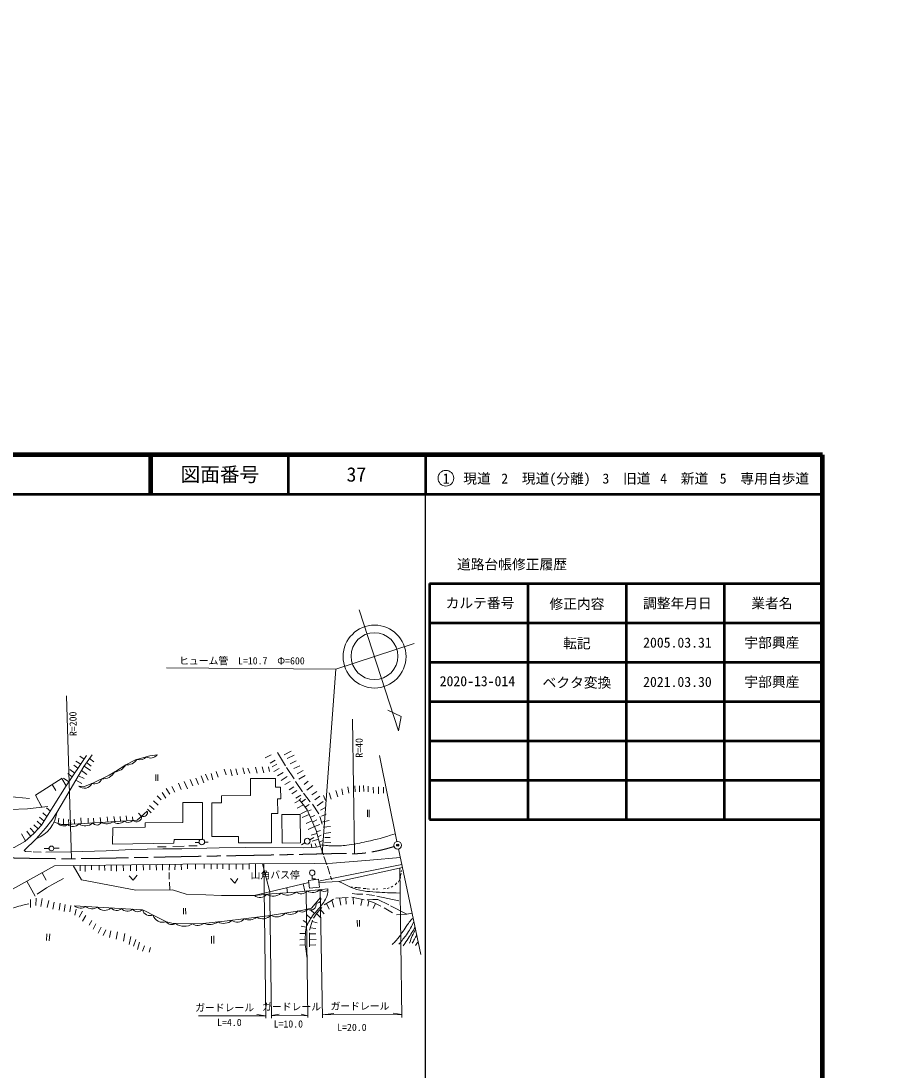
# Model space of a CAD drawing. Units: millimetres, scale not verified. Extents: x -29782206 to 30217794, y -29715299 to 30284701.
# Drawn here: x 475996 to 699236, y 223152 to 490408 of the extents above; entities that cross this region are included whole.
import ezdxf
from ezdxf.enums import TextEntityAlignment as Align

# ---------------------------------------------------------------- set-up
doc = ezdxf.new("R2010")
doc.units = ezdxf.units.MM
doc.header["$LTSCALE"] = 1000
doc.header["$PDMODE"] = 32
doc.header["$PDSIZE"] = 500
doc.linetypes.add('CHAIN', pattern=[18.5, 12, -1.5, 3.5, -1.5])
for name, color, linetype, lineweight in [('M-BMK', 2, 'CHAIN', 13), ('M-TTL', 2, 'Continuous', 140), ('M-TTL-BAND', 7, 'Continuous', 25), ('M-TTL-FRAM', 2, 'Continuous', 50), ('M-TTL-LINE', 7, 'Continuous', 50), ('M-TTL-TXT', 7, 'Continuous', 13), ('M-WORK', 1, 'Continuous', 13)]:
    doc.layers.add(name, color=color, linetype=linetype, lineweight=lineweight)
doc.layers.add('M-OTRS', color=6, linetype='Continuous')
doc.styles.add('ＭＳ ゴシック', font='')
doc.styles.get('ＭＳ ゴシック').set_extended_font_data('MS Gothic')

msp = doc.modelspace()

# ---------------------------------------------------------------- linework, layer by layer
at = {"layer": 'M-BMK'}
msp.add_open_spline([(472838, 277400), (476795, 277306), (477805, 277281), (480989, 277240), (484047, 277200), (485760, 277176), (488819, 277187), (493478, 277203), (496087, 277294), (500746, 277377), (507562, 277499), (511380, 277602), (518196, 277734), (525337, 277873), (529338, 277930), (536480, 278068), (540562, 278146), (542849, 278195), (546931, 278282), (550139, 278350), (551936, 278413), (555144, 278472), (555916, 278487), (556348, 278488), (557120, 278496), (559296, 278520), (560524, 278338), (562691, 278544), (563756, 278645), (564354, 278722), (565405, 278925), (566807, 279195), (567597, 279336), (568976, 279710), (569757, 279923), (570022, 279996), (570965, 280296)], degree=3, knots=[0, 0, 0, 0, 1, 1, 1, 2, 2, 2, 3, 3, 3, 4, 4, 4, 5, 5, 5, 6, 6, 6, 7, 7, 7, 8, 8, 8, 9, 9, 9, 10, 10, 10, 11, 11, 11, 12, 12, 12, 12], dxfattribs=at)
at = {"layer": 'M-OTRS'}
msp.add_point((571878, 280619), dxfattribs=at)
at = {"layer": 'M-TTL'}
for p, q in [((680000, 380000), (40000, 380000)), ((680000, 20000), (680000, 380000))]:
    msp.add_line(p, q, dxfattribs=at)
at = {"layer": 'M-TTL-BAND'}
msp.add_line((579000, 20000), (579000, 370000), dxfattribs=at)
at = {"layer": 'M-TTL-FRAM'}
for p, q in [((580000, 347197), (580000, 287197)), ((580000, 347197), (680000, 347197)), ((580000, 287197), (680000, 287197))]:
    msp.add_line(p, q, dxfattribs=at)
at = {"layer": 'M-TTL-LINE'}
for p, q in [((508747, 380000), (508747, 370000)), ((509247, 380000), (509247, 370000)), ((543997, 380000), (543997, 370000)), ((579000, 380000), (579000, 370000)), ((40000, 370000), (680000, 370000)), ((605000, 347197), (605000, 287197)), ((630000, 347197), (630000, 287197)), ((655000, 347197), (655000, 287197)), ((580000, 337197), (680000, 337197)), ((580000, 327197), (680000, 327197)), ((580000, 317197), (680000, 317197)), ((580000, 307197), (680000, 307197)), ((580000, 297197), (680000, 297197))]:
    msp.add_line(p, q, dxfattribs=at)
at = {"layer": 'M-TTL-TXT'}
msp.add_circle((584147, 374034), 2000, dxfattribs=at)
at = {"layer": 'M-WORK'}
for p, q in [((576045, 331945), (556119, 325446)), ((488819, 277187), (487559, 318614)), ((560918, 278466), (560412, 312706)), ((489923, 302030), (491224, 301258)), ((490939, 303268), (492080, 302528)), ((493445, 302714), (494553, 301809)), ((539635, 303663), (538161, 302831)), ((540665, 302302), (539381, 301498)), ((541267, 304185), (543298, 300836)), ((542970, 303658), (544763, 304594)), ((543747, 302658), (545509, 303531)), ((544509, 301373), (546080, 302087)), ((571660, 281562), (567283, 303440)), ((488463, 299861), (489698, 298995)), ((489404, 300961), (490504, 300190)), ((491375, 299627), (492747, 298579)), ((492053, 300781), (493678, 299679)), ((492679, 301651), (493826, 300751)), ((525648, 299393), (526170, 297961)), ((527743, 299936), (528201, 298554)), ((529323, 299901), (529774, 298278)), ((530720, 300049), (531107, 298525)), ((532483, 300289), (532871, 298751)), ((533774, 300268), (534225, 298956)), ((535685, 300451), (536151, 298949)), ((537414, 300529), (537780, 299069)), ((538958, 300599), (539226, 299421)), ((541109, 301286), (539889, 300574)), ((541702, 300146), (540390, 299394)), ((543552, 300392), (545504, 297503)), ((545446, 300135), (546953, 300849)), ((546303, 298801), (547795, 299674)), ((479706, 293340), (486456, 297697)), ((486369, 297641), (487491, 295721)), ((486780, 297650), (488191, 296758)), ((487891, 298877), (489049, 298032)), ((489965, 297146), (491520, 296329)), ((490614, 298288), (492070, 297641)), ((510343, 298646), (510327, 296996)), ((510803, 298662), (510819, 297027)), ((517543, 296811), (518397, 294970)), ((519081, 297347), (519751, 295753)), ((520499, 297651), (521140, 296042)), ((521874, 298243), (522502, 296501)), ((522939, 298737), (523623, 297199)), ((524378, 298913), (524808, 297298)), ((542689, 299145), (541260, 298289)), ((543781, 298118), (542194, 297124)), ((544554, 296870), (543168, 296034)), ((545885, 296868), (547678, 294202)), ((546715, 297437), (548350, 298341)), ((548048, 296088), (549096, 296960)), ((483907, 296052), (484886, 294535)), ((512838, 292635), (511921, 294025)), ((513875, 293630), (512930, 295055)), ((515152, 294145), (514397, 295598)), ((516111, 296409), (516725, 294773)), ((545485, 295505), (544268, 294743)), ((546234, 294549), (544950, 293738)), ((550270, 295849), (548747, 294643)), ((551270, 294310), (550016, 293469)), ((554450, 293982), (554958, 292353)), ((556174, 294533), (556608, 292924)), ((557645, 294977), (557931, 293411)), ((559179, 295453), (559454, 293877)), ((560968, 295707), (561084, 294215)), ((562142, 295770), (562163, 294205)), ((563200, 295823), (563242, 294289)), ((564374, 295633), (564364, 294236)), ((565676, 295421), (565687, 293877)), ((566956, 295517), (566977, 293707)), ((568247, 295400), (568289, 293887)), ((471017, 293203), (478159, 292489)), ((479706, 293340), (481287, 290305)), ((509723, 291939), (510922, 290844)), ((510694, 293186), (511702, 292198)), ((547263, 293329), (545944, 292595)), ((548450, 292329), (547365, 291611)), ((547901, 293884), (549583, 291694)), ((552064, 293120), (550762, 292183)), ((552953, 291786), (551350, 290660)), ((552958, 293305), (553508, 292014)), ((481563, 288891), (482604, 287915)), ((482473, 290116), (483476, 289321)), ((505944, 288751), (506653, 287941)), ((508216, 289802), (509154, 288871)), ((508737, 290754), (509880, 289696)), ((547907, 290941), (546306, 290065)), ((547219, 288601), (548947, 289431)), ((549318, 290975), (548362, 290346)), ((549896, 289606), (549019, 289261)), ((550213, 291044), (551808, 288616)), ((552238, 289565), (553318, 290136)), ((564181, 289650), (564205, 287840)), ((564657, 289650), (564657, 287721)), ((480082, 286775), (481230, 285698)), ((480702, 287763), (481874, 286737)), ((485599, 287508), (485473, 286178)), ((486816, 287296), (486785, 285912)), ((488117, 287180), (488150, 285939)), ((488625, 286989), (488651, 285968)), ((489514, 287211), (489575, 286021)), ((491239, 287561), (491354, 286124)), ((493090, 287539), (493103, 286228)), ((494466, 287508), (494520, 286313)), ((496159, 287698), (496302, 286420)), ((497936, 287804), (498083, 286528)), ((499661, 287963), (499856, 286634)), ((501216, 287941), (501355, 286724)), ((502772, 288058), (502931, 286819)), ((504391, 287867), (504478, 286912)), ((547579, 287691), (549369, 288443)), ((550048, 286851), (548557, 286154)), ((550827, 288188), (549649, 287785)), ((550195, 286507), (551289, 287057)), ((552094, 287926), (552617, 285997)), ((552455, 287994), (553650, 288523)), ((552487, 286477), (554423, 286873)), ((476083, 283477), (477120, 281720)), ((477446, 284234), (478457, 282911)), ((478297, 284984), (479392, 283756)), ((479256, 285795), (480342, 284760)), ((550674, 285385), (549131, 284607)), ((551321, 283627), (549833, 283151)), ((550674, 285385), (552065, 285900)), ((551213, 284008), (552259, 284407)), ((552889, 285254), (554814, 285349)), ((554904, 283818), (553042, 283614)), ((521337, 281335), (520322, 281303)), ((522744, 281418), (523630, 281416)), ((548261, 281242), (547382, 280714)), ((549487, 282007), (550514, 282569)), ((550058, 280052), (549819, 280967)), ((551726, 282187), (550129, 281642)), ((551188, 280151), (550891, 281062)), ((551568, 282749), (552393, 283201)), ((551941, 281423), (552861, 281786)), ((554905, 281299), (553219, 281207)), ((554736, 282618), (553360, 282555)), ((479109, 278947), (481109, 278836)), ((483133, 279789), (481921, 279761)), ((484352, 279853), (485716, 279874)), ((512976, 280241), (510718, 280171)), ((517568, 280347), (514661, 280277)), ((518760, 280425), (520855, 280481)), ((550521, 280074), (552263, 280276)), ((552263, 280276), (553009, 278157)), ((572084, 279673), (577763, 252818)), ((491030, 275478), (491051, 274099)), ((492353, 275494), (492353, 273961)), ((493975, 275513), (493975, 274333)), ((495923, 275537), (495912, 274248)), ((497287, 275553), (497319, 274185)), ((498927, 275573), (498938, 274090)), ((500292, 275589), (500313, 274015)), ((502027, 275610), (502070, 274142)), ((503868, 275632), (503911, 274132)), ((505424, 275651), (505434, 274121)), ((507127, 275671), (507138, 274259)), ((508757, 275691), (508757, 274322)), ((510439, 275711), (510471, 274291)), ((512022, 275730), (512023, 274246)), ((513761, 275751), (513751, 274248)), ((515200, 275769), (515180, 274364)), ((516788, 275788), (516820, 274385)), ((518407, 275798), (518407, 274597)), ((520374, 275806), (520375, 274565)), ((522639, 275816), (522650, 274703)), ((524427, 275823), (524427, 274523)), ((525940, 275830), (525951, 274576)), ((527390, 275836), (527400, 274586)), ((528987, 275843), (528966, 274354)), ((530765, 275850), (530776, 274491)), ((532468, 275858), (532479, 274449)), ((534066, 275864), (534056, 274512)), ((535727, 275871), (535696, 274311)), ((538337, 236564), (537794, 275880)), ((551753, 271512), (572913, 275754)), ((553115, 277786), (553834, 275638)), ((553985, 275305), (554620, 273263)), ((481358, 273628), (482429, 271699)), ((513689, 273716), (513696, 271952)), ((554758, 272745), (555107, 271845)), ((572937, 236743), (572404, 274791)), ((572479, 272047), (572599, 272646)), ((572627, 272858), (572747, 273486)), ((572747, 273846), (572838, 274205)), ((477500, 271485), (479643, 267627)), ((513830, 271212), (513846, 269277)), ((547831, 270786), (548251, 268929)), ((559669, 270040), (560389, 269966)), ((570250, 269940), (570668, 270161)), ((571258, 270544), (571646, 271088)), ((572084, 271236), (572324, 271807)), ((543665, 269789), (543806, 268534)), ((549026, 236750), (548594, 268740)), ((552712, 236726), (552158, 269339)), ((556143, 267185), (559240, 267298)), ((558653, 267277), (558800, 265602)), ((560575, 267313), (560606, 265616)), ((561013, 269850), (561616, 269818)), ((561838, 269797), (562420, 269754)), ((563097, 269585), (563891, 269564)), ((563924, 268062), (565991, 267830)), ((564145, 269500), (564684, 269458)), ((565541, 269458), (565943, 269458)), ((566377, 269469), (566864, 269532)), ((566605, 267692), (572149, 266444)), ((568282, 269522), (568800, 269574)), ((569243, 269611), (569695, 269804)), ((478405, 266808), (478426, 264766)), ((479823, 267114), (479802, 265284)), ((481400, 267083), (481050, 265030)), ((483040, 266564), (482690, 264787)), ((484405, 266162), (484108, 264374)), ((486002, 265908), (485695, 264078)), ((487261, 265559), (486976, 263760)), ((488669, 265252), (488446, 263676)), ((517323, 264607), (517323, 263073)), ((517884, 264628), (517916, 263073)), ((539800, 236594), (539321, 266887)), ((553769, 265775), (554413, 264346)), ((555087, 266607), (555654, 264833)), ((557078, 267219), (557425, 265362)), ((562873, 266850), (562532, 265305)), ((564527, 266445), (564295, 265108)), ((566217, 265785), (565621, 264480)), ((568440, 264662), (570570, 263413)), ((570017, 265226), (574186, 263067)), ((490065, 264342), (489674, 262776)), ((491631, 263813), (490785, 262321)), ((492520, 262755), (491673, 261284)), ((549769, 261994), (548640, 262958)), ((549651, 264135), (550709, 263239)), ((551224, 263263), (552313, 262107)), ((552163, 264320), (553166, 263130)), ((494063, 261471), (493380, 260233)), ((495031, 260598), (494380, 259249)), ((496380, 259773), (495666, 258233)), ((548621, 259731), (547302, 260013)), ((547796, 261473), (549030, 260683)), ((549417, 259026), (550194, 261516)), ((549588, 259575), (551073, 259404)), ((550103, 261222), (551348, 260850)), ((561603, 261510), (561610, 259944)), ((562174, 261581), (562167, 259923)), ((482561, 258099), (482466, 256408)), ((483323, 258051), (483180, 256289)), ((497570, 259074), (496920, 257630)), ((498888, 258852), (498523, 257154)), ((500570, 258567), (500221, 256678)), ((502459, 258138), (502046, 256186)), ((503992, 257426), (503527, 255363)), ((505219, 256590), (504638, 254961)), ((524456, 257490), (524456, 255618)), ((525059, 257522), (525059, 255570)), ((548344, 256583), (546933, 256555)), ((548400, 258149), (546968, 258156)), ((549425, 254736), (549448, 258296)), ((549437, 256579), (551093, 256586)), ((549447, 258039), (551079, 258046)), ((506170, 255907), (505613, 254101)), ((507454, 255053), (506946, 253649)), ((508928, 254616), (508604, 253367)), ((547010, 255204), (548372, 255241)), ((549428, 255218), (551079, 255225)), ((538328, 237213), (521151, 237193)), ((538328, 237213), (536038, 237570)), ((539790, 237239), (541676, 237609)), ((539790, 237239), (549020, 237228)), ((549020, 237228), (547305, 237588)), ((552700, 237444), (555617, 237802)), ((552700, 237444), (572926, 237565)), ((572926, 237565), (570710, 237849))]:
    msp.add_line(p, q, dxfattribs=at)
for points in [[(562077, 340498), (572129, 309698), (572772, 313376), (569344, 315019)], [(512995, 325775), (556119, 325446), (552627, 278404)], [(492685, 303426), (487491, 295721), (484182, 290460), (481230, 285698), (479323, 283683), (476944, 281563), (474267, 280039), (465615, 280234), (451357, 280952), (426527, 285023), (425075, 285332), (418188, 289451)], [(494076, 303589), (491949, 300637), (489965, 297146), (487077, 292226), (485109, 288909)], [(490738, 295651), (491897, 295476), (494293, 296397), (498467, 298428), (500039, 299412), (502642, 301094), (505181, 302348), (508800, 303348), (510736, 303634)], [(439397, 294893), (440746, 295036), (449507, 293528), (468537, 290036), (473139, 289703), (477615, 289862), (482868, 290496)], [(547249, 292567), (546962, 292109), (545740, 291382)], [(552263, 280276), (551120, 284339), (548851, 289656), (548184, 290597), (546844, 292255)], [(479892, 282272), (482210, 284938), (483839, 286959), (485110, 288911)], [(484411, 286504), (486311, 285920), (487475, 285899), (492035, 286164), (505581, 286979), (508152, 289288)], [(479892, 282272), (476824, 279296), (477141, 279010), (478633, 278915)], [(482331, 278820), (488743, 278955), (497694, 279217), (504122, 279502), (512074, 279669), (516954, 279740), (526453, 279979), (533190, 280002), (548022, 279955), (550521, 280074)], [(459343, 256815), (457550, 260402), (484547, 275400)], [(484547, 275400), (517186, 275792), (550753, 275935), (555288, 276078), (564823, 276792), (572549, 277476)], [(489288, 275457), (491405, 271776), (505252, 269189), (514537, 269284), (518012, 268157), (523044, 267967), (526995, 267840), (535391, 267808), (549244, 271125)], [(537485, 275879), (539305, 268745), (539321, 266887)], [(503493, 272838), (504572, 271695), (505577, 272955)], [(550137, 272920), (550137, 272062), (550920, 272062)], [(551811, 271091), (556884, 271407), (573085, 274939)], [(480095, 268137), (482529, 269809), (484571, 270994), (486846, 272158)], [(529296, 272187), (530386, 270928), (531201, 272177)], [(489593, 265230), (495473, 264849), (506900, 264206), (507896, 263776), (509632, 262838), (513037, 261104), (514716, 260723), (515517, 260681), (519336, 260586), (522299, 260713), (527769, 261263), (538789, 262636), (547391, 264017), (549970, 264592), (552240, 267338)], [(535391, 267808), (539761, 268240), (546015, 268695), (554088, 269541)], [(560234, 267376), (561815, 267087), (563359, 266741)], [(560320, 268316), (561505, 268154), (563014, 268125)], [(550423, 262015), (551269, 263334), (552567, 264766)], [(553195, 265408), (554584, 266296), (555579, 266910)], [(564097, 266722), (565541, 266830), (566853, 266811), (569661, 265428)], [(564297, 266529), (565920, 265930), (567620, 265104)], [(571562, 262908), (574186, 263067), (575545, 263303)]]:
    msp.add_lwpolyline(points, dxfattribs=at)
for points in [[(524547, 291417), (527007, 291401), (527007, 293226), (534403, 293274), (534435, 297590), (540767, 297590), (540799, 295384), (542084, 295384), (542116, 292432), (541323, 292416), (541339, 288671), (539794, 288671), (539788, 281216), (531373, 281188), (531387, 282825), (524552, 282825)], [(499403, 285068), (507624, 285179), (507640, 286290), (517178, 286433), (517162, 291464), (522193, 291480), (522200, 282099), (515005, 282067), (514942, 281157), (499282, 280850)], [(542360, 288449), (547058, 288449), (547169, 281259), (542440, 281164)], [(549189, 271640), (551693, 271943), (551969, 269940), (549394, 269700)]]:
    msp.add_lwpolyline(points, close=True, dxfattribs=at)
for centre, radius in [((217794, 284701), 30000000), ((565999, 328636), 8005), ((565963, 328743), 5964), ((522036, 281452), 708), ((548856, 281652), 723), ((571878, 280619), 968), ((483744, 279804), 611), ((550130, 273614), 695)]:
    msp.add_circle(centre, radius, dxfattribs=at)
for centre, radius, start, end in [((502990, 304059), 2985, 263.29149, 327.04136), ((506097, 305043), 2677, 256.98924, 313.90339), ((509024, 304837), 2029, 238.14631, 323.14694), ((499559, 302757), 3502, 273.96452, 331.65241), ((494634, 298356), 2138, 253.97892, 336.99309), ((496930, 300726), 3223, 264.15982, 333.01069), ((492142, 297240), 2121, 228.54948, 333.70123), ((476906, 289989), 8275, 291.15645, 352.51647), ((507149, 288991), 1046, 247.36842, 16.48866), ((486801, 287187), 1667, 217.23679, 310.74091), ((489250, 287326), 1954, 225.85658, 320.78283), ((492368, 288117), 2585, 231.63113, 315.16228), ((495280, 287078), 1334, 216.01415, 330.86961), ((497814, 288762), 2704, 239.59841, 307.28535), ((500738, 288146), 2003, 230.07372, 316.81004), ((503255, 288231), 1799, 234.04045, 312.84331), ((505368, 287966), 1380, 229.81208, 2.46658), ((536820, 269774), 2431, 234.00658, 317.28568), ((540194, 270552), 2900, 236.79869, 312.49304), ((543889, 271232), 3310, 238.36944, 309.95335), ((547279, 270155), 1931, 229.11072, 322.86039), ((550246, 271470), 2863, 240.07063, 311.90047), ((551372, 266884), 979, 253.2664, 27.58004), ((553272, 270422), 1554, 224.20193, 301.88331), ((491181, 266935), 2330, 227.02802, 305.5594), ((494124, 266791), 2364, 227.80479, 304.78263), ((497320, 266541), 2505, 222.49934, 311.06167), ((500313, 265678), 1694, 217.25406, 316.30695), ((549756, 265529), 1398, 235.99792, 17.41168), ((503014, 265777), 1946, 220.68014, 312.88087), ((505684, 265429), 1725, 218.7248, 314.83621), ((508874, 264736), 2044, 195.0158, 291.76166), ((512056, 263506), 2515, 195.41211, 290.63), ((534045, 264983), 3342, 247.83417, 306.36847), ((537523, 264883), 2992, 239.99982, 315.1605), ((541097, 265291), 2907, 240.00609, 318.23218), ((544591, 265671), 2669, 240.22105, 318.01722), ((547514, 265420), 1799, 238.52356, 324.29477), ((514376, 262174), 1761, 215.46627, 302.62279), ((517558, 263912), 3919, 235.27907, 302.2884), ((520998, 262553), 2372, 235.41238, 310.01116), ((524012, 264214), 3783, 246.82865, 304.65837), ((527635, 263818), 3090, 241.55736, 311.40646), ((531047, 263177), 2164, 230.77878, 323.42386)]:
    msp.add_arc(centre, radius, start, end, dxfattribs=at)
for points, knots in [([(552130, 280750), (553759, 280526), (554271, 280464), (555652, 280443), (557162, 280420), (558009, 280529), (559509, 280705), (561266, 280910), (562230, 281170), (563961, 281538), (566853, 282153), (567816, 282479), (571273, 283496)], [0, 0, 0, 0, 1, 1, 1, 2, 2, 2, 3, 3, 3, 4, 4, 4, 4]), ([(556884, 271407), (559606, 270078), (560584, 269416), (563185, 268990), (564434, 268786), (565151, 268799), (566412, 268705), (568797, 268526), (569589, 268529), (572528, 268451)], [0, 0, 0, 0, 1, 1, 1, 2, 2, 2, 3, 3, 3, 3]), ([(554088, 269541), (554106, 268957), (554106, 268737), (554006, 268236), (553896, 267685), (553765, 267386), (553506, 266888), (553179, 266262), (552934, 265944), (552518, 265372), (551939, 264576), (551540, 264189), (550903, 263439), (550642, 263133), (550456, 262993), (550226, 262663), (549818, 262082), (549604, 261744), (549275, 261116), (549011, 260614), (548809, 260350), (548645, 259806), (548348, 258821), (548425, 258214), (548370, 257186), (548266, 255213), (548447, 254455), (548763, 252144)], [0, 0, 0, 0, 1, 1, 1, 2, 2, 2, 3, 3, 3, 4, 4, 4, 5, 5, 5, 6, 6, 6, 7, 7, 7, 8, 8, 8, 9, 9, 9, 9]), ([(461065, 258095), (461717, 258700), (461923, 258876), (462513, 259327), (463297, 259927), (463789, 260192), (464640, 260692), (465526, 261213), (466025, 261505), (466946, 261962), (468141, 262554), (468830, 262851), (470068, 263348), (471271, 263831), (471974, 264025), (473210, 264416), (475041, 264996), (475671, 265139), (477950, 265718)], [0, 0, 0, 0, 1, 1, 1, 2, 2, 2, 3, 3, 3, 4, 4, 4, 5, 5, 5, 6, 6, 6, 6]), ([(570485, 255354), (570985, 255811), (571129, 255961), (571511, 256380), (572137, 257067), (572400, 257527), (572939, 258285), (573384, 258911), (573602, 259283), (574040, 259914), (574337, 260343), (574487, 260596), (574812, 261004), (575170, 261453), (575318, 261599), (575802, 262090)], [0, 0, 0, 0, 1, 1, 1, 2, 2, 2, 3, 3, 3, 4, 4, 4, 5, 5, 5, 5]), ([(575991, 261196), (575610, 260368), (575499, 260127), (575129, 259470), (574761, 258814), (574529, 258461), (574103, 257841), (573417, 256840), (573108, 256526), (572146, 255428)], [0, 0, 0, 0, 1, 1, 1, 2, 2, 2, 3, 3, 3, 3]), ([(573310, 255037), (573928, 255916), (574098, 256151), (574569, 256888), (574949, 257484), (575141, 257830), (575510, 258433), (575819, 258937), (575916, 259095), (576303, 259723)], [0, 0, 0, 0, 1, 1, 1, 2, 2, 2, 3, 3, 3, 3]), ([(576409, 259218), (575997, 258457), (575877, 258228), (575595, 257565), (575288, 256844), (575207, 256573), (574928, 255671)], [0, 0, 0, 0, 1, 1, 1, 2, 2, 2, 2]), ([(575563, 255661), (575862, 256166), (575944, 256305), (576166, 256730), (576389, 257153), (576456, 257299), (576703, 257830)], [0, 0, 0, 0, 1, 1, 1, 2, 2, 2, 2]), ([(577076, 256064), (576905, 255853), (576859, 255796), (576727, 255619), (576585, 255428), (576541, 255363), (576378, 255121)], [0, 0, 0, 0, 1, 1, 1, 2, 2, 2, 2])]:
    msp.add_open_spline(points, degree=3, knots=knots, dxfattribs=at)

# ---------------------------------------------------------------- texts
at = {"layer": 'M-TTL-TXT', "style": 'ＭＳ ゴシック'}
for s, height, p in [('図面番号', 3666, (526622, 375000)), ('37', 3666, (561372, 375000)), ('1\u3000現道', 2566, (589448, 373958)), ('2\u3000現道(分離)', 2566, (609619, 373958)), ('3\u3000旧道', 2566, (630121, 373958)), ('4\u3000新道', 2566, (644824, 373958)), ('5\u3000専用自歩道', 2566, (665228, 373958)), ('道路台帳修正履歴', 2566, (600968, 352113)), ('カルテ番号', 2566, (592839, 342277)), ('修正内容', 2566, (617509, 342023)), ('調整年月日', 2566, (643089, 342197)), ('業者名', 2566, (667134, 342197)), ('転記', 2566, (617509, 332023)), ('2005.03.31', 2566, (643089, 332197)), ('宇部興産', 2566, (667134, 332197)), ('ベクタ変換', 2566, (617509, 322023)), ('2021.03.30', 2566, (643089, 322197)), ('宇部興産', 2566, (667134, 322197))]:
    msp.add_text(s, height=height, dxfattribs=at).set_placement(p, align=Align.MIDDLE_CENTER)
msp.add_text('2020-13-014', height=2566, dxfattribs=at).set_placement((592173, 320323), align=Align.BOTTOM_CENTER)
at = {"layer": 'M-WORK', "style": 'ＭＳ ゴシック'}
for s, p in [('ヒューム管\u3000L=10.7\u3000Φ=600', (516245, 326092)), ('山角バス停', (534455, 271590)), ('ガードレール', (537375, 238035)), ('ガードレール', (554772, 238190)), ('ガードレール', (520335, 237798)), ('L=4.0', (525930, 234056)), ('L=10.0', (540303, 233666)), ('L=20.0', (556486, 232798))]:
    msp.add_text(s, height=1833, dxfattribs=at).set_placement(p, align=Align.BOTTOM_LEFT)
for s, rotation, p in [('R=200', 90.917, (490749, 308422)), ('R=40', 90.551, (563555, 302922))]:
    msp.add_text(s, height=1833, rotation=rotation, dxfattribs=at).set_placement(p, align=Align.BOTTOM_LEFT)

doc.saveas('drawing.dxf')
